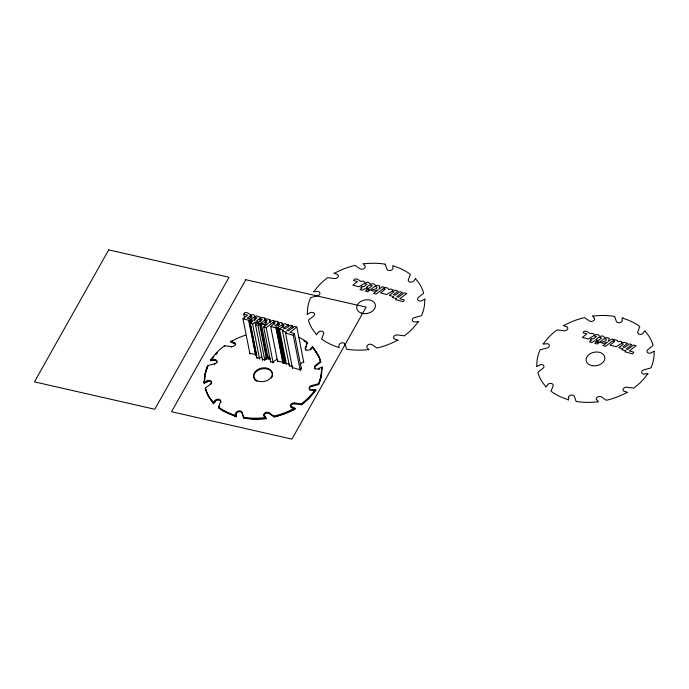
<?xml version="1.0" encoding="UTF-8"?>
<svg xmlns="http://www.w3.org/2000/svg" width="689" height="689" viewBox="0 0 689 689"><rect width="100%" height="100%" fill="white"/><g stroke="black" fill="none" stroke-linecap="round" stroke-linejoin="round"><path stroke-width="1.03" d="M283.188 327.43L282.447 323.305L280.492 322.538C277.607 324.597 279.079 320.729 275.876 321.272L273.921 321.858L274.334 323.959M260.812 321.126L259.951 317.026L256.739 315.924C254.284 318.034 255.214 314.072 252.424 314.727C250.098 316.096 248.479 311.643 244.784 312.617L243.794 314.175L244.629 318.387M291.258 407.604A3.083 2.222 -11.2 0 1 291.258 405.029A3.083 2.222 -11.2 0 1 294.548 403.849L301.412 404.719A59.185 42.718 -11.2 0 0 314.675 391.412L315.838 390.474L315.665 389.612L314.511 390.551A59.185 42.718 -11.2 0 1 301.239 403.866L294.384 402.987A3.083 2.222 -11.2 0 0 290.836 404.521A3.083 2.222 -11.2 0 0 291.8 407.216A0.999 0.723 -11.2 0 1 292.498 407.173L295.064 408.284L295.236 409.145L284.195 413.882L274.05 416.948L273.877 416.087L268.968 412.72A3.083 2.222 -11.2 0 0 265.076 412.814A3.083 2.222 -11.2 0 0 264.025 415.682A0.999 0.723 -11.2 0 1 264.61 415.898L266.083 418.748L253.991 419.033L243.751 418.085L241.942 412.255A3.083 2.222 -11.2 0 0 238.747 410.894A3.083 2.222 -11.2 0 0 235.957 413.159A0.999 0.723 -11.2 0 1 236.275 413.589L236.129 416.785L234.983 416.156L234.828 415.174A59.185 42.718 -11.2 0 1 218.525 406.992L220.583 401.756A3.083 2.222 -11.2 0 0 218.947 399.293A3.083 2.222 -11.2 0 0 215.166 400.361A0.999 0.723 -11.2 0 1 215.132 400.877L215.304 401.739L213.461 403.788L212.892 401.816A59.185 42.718 -11.2 0 1 205.365 388.131L210.576 384.031A3.083 2.222 -11.2 0 0 210.929 381.138A3.083 2.222 -11.2 0 0 207.165 380.716A0.999 0.723 -11.2 0 1 206.795 381.181L203.918 382.412L204.09 383.265L206.958 382.042A0.999 0.723 -11.2 0 0 207.337 381.577A3.083 2.222 -11.2 0 1 210.403 381.534A3.083 2.222 -11.2 0 1 211.618 383.506M234.983 416.156L234.828 415.174M236.129 416.785L236.275 413.589M204.934 376.228L204.555 381.103A59.185 42.718 -11.2 0 1 207.802 366.505L207.63 365.644L214.606 363.783A3.083 2.222 -11.2 0 0 216.863 361.225A3.083 2.222 -11.2 0 0 214.124 359.425A0.999 0.723 -11.2 0 1 213.504 359.727L210.369 359.787L210.533 360.648L213.676 360.58A1.128 0.81 -11.2 0 0 213.995 360.485L214.124 359.425M265.945 322.641L265.325 319.489L267.254 318.869L269.899 319.601L269.132 322.736L272.422 320.325L274.954 321.022L273.921 321.858M203.918 382.412L204.357 381.224A59.185 42.718 -11.2 0 1 207.63 365.644M204.09 383.265L204.202 381.284M310.205 390.344A3.083 2.222 -11.2 0 1 311.592 386.477L318.551 384.608A59.185 42.718 -11.2 0 0 321.789 369.071L322.056 367.022L319.179 368.253A0.999 0.723 -11.2 0 0 318.809 368.718L318.947 369.416M321.935 369.003L322.056 367.022M205.227 374.265L206.287 370.363M305.925 350.339A3.083 2.222 -11.2 0 1 305.468 348.505L307.337 342.407A59.185 42.718 -11.2 0 0 298.69 337.222M305.468 348.505L307.337 342.407M219.378 406.105L218.697 407.845L222.306 410.334L235.001 416.035A59.185 42.718 -11.2 0 1 218.697 407.845L218.525 406.992M206.666 369.399L207.802 366.505M265.325 319.489L264.903 318.189L262.035 317.405L260.184 317.965M300.249 370.596L293.256 335.285L294.401 333.536L290.009 332.331L296.804 327.094L303.797 362.405M301.222 367.995L300.077 369.735L292.377 367.59M212.78 358.289L213.866 356.868M315.08 369.02A3.083 2.222 -11.2 0 1 315.562 366.264L320.764 362.164A59.185 42.718 -11.2 0 0 313.159 348.427L312.591 346.446L310.756 348.505A0.999 0.723 -11.2 0 0 310.73 349.022L310.868 349.719M313.09 347.454L319.119 357.608M212.97 402.781L212.892 401.816M213.461 403.788L213.289 402.936L215.132 400.877M215.657 354.809L217.517 352.768M210.369 359.787L211.532 358.848A59.185 42.718 -11.2 0 1 224.614 345.706L231.478 346.567A3.083 2.222 -11.2 0 0 235.027 345.025A3.083 2.222 -11.2 0 0 234.045 342.338A0.999 0.723 -11.2 0 1 233.347 342.381L230.781 341.279L230.944 342.132L233.519 343.243A1.128 0.81 -11.2 0 0 233.847 343.268L234.217 343.2A3.083 2.222 -11.2 0 1 235.492 344.939M210.533 360.648L211.532 359.71L211.359 358.848M251.287 323.193L250.874 321.091L252.338 319.885L253.94 320.299L257.066 317.853L254.293 317.095L249.082 320.342L242.984 318.8L249.969 354.112M292.541 368.443L285.547 333.132L286.702 332.193L282.516 331.09L289.509 366.402M259.555 324.019L257.195 323.356L255.49 324.717L257.91 325.363L259.555 324.019L266.548 359.331M266.376 358.478L264.731 359.822L262.311 359.167M277.658 361.811L270.665 326.5L275.23 322.874L273.249 322.331L266.187 327.697L263.698 327.025L270.691 362.336M292.885 328.05L292.463 325.94L286.925 330.35L288.519 330.789L294.237 326.405L296.804 327.094M242.984 318.8L247.54 315.2L243.794 314.175M263.698 327.025L268.193 323.486L264.206 324.734L261.338 323.925L268.331 359.236L270.062 358.676M318.809 368.718A3.083 2.222 -11.2 0 1 315.045 368.296A3.083 2.222 -11.2 0 1 315.398 365.403L320.6 361.303A59.185 42.718 -11.2 0 0 312.995 347.566M286.443 364.3L279.458 328.989L284.101 325.38L282.128 324.829L276.789 328.093L270.665 326.5M282.516 331.09L283.704 330.169L279.458 328.989M300.223 364.171L303.625 361.553M261.338 323.925L266.522 322.237L267.022 320.531L264.895 320.006L260.106 323.606L257.755 322.934L262.32 319.265L259.632 318.542L256.446 320.988L258.039 321.384L256.506 322.607L254.982 322.176L252.613 323.89L250.073 323.184L257.066 358.495M276.935 359.176L273.008 362.147L270.519 361.484M288.691 326.853L288.269 324.752L283.567 328.274L285.367 328.765L289.966 325.242L292.463 325.94M268.521 356.859L266.927 358.056L265.36 357.608M250.073 323.184L252.346 321.487L250.874 321.091M250.253 315.881L247.205 318.137L248.884 318.602L251.95 316.363L250.253 315.881L250.667 317.991M277.865 323.597L274.851 325.819L276.556 326.285L279.579 324.088L277.865 323.597L278.278 325.699M261.803 356.626L259.434 358.34L256.902 357.634M285.306 361.983L283.248 362.535L277.486 360.95M321.617 368.21L321.108 376.857L318.551 384.608L318.387 383.756A59.185 42.718 -11.2 0 0 321.617 368.21L321.772 368.15M230.781 341.279L232.348 340.831A59.185 42.718 -11.2 0 1 245.585 335.19M230.944 342.132L232.382 341.632M273.877 416.087A59.185 42.718 -11.2 0 0 293.488 408.723L295.064 408.284M269.89 357.815L268.159 358.383L270.071 358.917M312.048 390.672L311.91 389.974A3.083 2.222 -11.2 0 1 309.172 388.183A3.083 2.222 -11.2 0 1 311.419 385.625L318.387 383.756M282.568 324.269L284.884 323.778L288.269 324.752M256.541 354.689L249.806 353.25M311.91 389.974A0.999 0.723 -11.2 0 1 312.522 389.681L315.665 389.612M313.745 390.517L315.838 390.474M265.911 417.896L264.352 417.715A59.185 42.718 -11.2 0 1 243.587 417.233M289.337 365.54L292.687 366.427M286.279 363.447L289.673 364.386M285.547 333.132L293.256 335.285M236.241 414.098L235.957 413.159M234.82 415.295L235.965 415.923M303.866 340.788L307.501 343.268A59.185 42.718 -11.2 0 0 306.631 342.622M263.939 415.829A3.083 2.222 -11.2 0 1 265.687 413.443A3.083 2.222 -11.2 0 1 269.141 413.572L274.05 416.948A59.185 42.718 -11.2 0 0 293.66 409.585L293.488 408.723M266.083 418.748L264.61 415.898M313.254 348.315L312.591 346.446M212.798 401.92L213.289 402.936M385.246 264.18L386.917 269.141A3.083 2.222 -11.2 0 0 390.12 270.493A3.083 2.222 -11.2 0 0 392.902 268.219L392.876 265.463L394.013 266.204A59.185 42.718 -11.2 0 1 410.403 274.368L408.37 279.605A3.083 2.222 -11.2 0 0 410.015 282.059A3.083 2.222 -11.2 0 0 413.796 280.983L415.656 278.408L416.061 279.527A59.185 42.718 -11.2 0 1 423.666 293.264L418.464 297.364A3.083 2.222 -11.2 0 0 418.111 300.258A3.083 2.222 -11.2 0 0 421.883 300.68L425.13 298.983L424.691 300.171A59.185 42.718 -11.2 0 1 421.453 315.708L414.485 317.577A3.083 2.222 -11.2 0 0 412.237 320.135A3.083 2.222 -11.2 0 0 414.976 321.935L418.74 321.574L417.577 322.512A59.185 42.718 -11.2 0 1 404.314 335.819L397.45 334.949A3.083 2.222 -11.2 0 0 393.901 336.482A3.083 2.222 -11.2 0 0 394.875 339.177L398.139 340.245L396.563 340.685A59.185 42.718 -11.2 0 1 376.952 348.048L372.043 344.672A3.083 2.222 -11.2 0 0 368.15 344.767A3.083 2.222 -11.2 0 0 367.091 347.635L368.985 349.848L367.418 349.667A59.185 42.718 -11.2 0 1 346.653 349.185L345.008 344.216A3.083 2.222 -11.2 0 0 341.822 342.855A3.083 2.222 -11.2 0 0 339.022 345.12L339.031 347.885L337.903 347.135A59.185 42.718 -11.2 0 1 321.599 338.945L323.658 333.709A3.083 2.222 -11.2 0 0 322.021 331.254A3.083 2.222 -11.2 0 0 318.232 332.322L316.363 334.888L315.967 333.769A59.185 42.718 -11.2 0 1 308.439 320.084L313.65 315.993A3.083 2.222 -11.2 0 0 314.003 313.099A3.083 2.222 -11.2 0 0 310.239 312.677L306.993 314.365L307.432 313.176A59.185 42.718 -11.2 0 1 310.705 297.605L317.672 295.745A3.083 2.222 -11.2 0 0 319.929 293.187A3.083 2.222 -11.2 0 0 317.198 291.387L313.435 291.748L314.597 290.801A59.185 42.718 -11.2 0 1 327.688 277.667L334.553 278.528A3.083 2.222 -11.2 0 0 338.101 276.987A3.083 2.222 -11.2 0 0 337.119 274.3L333.846 273.232L335.422 272.792A59.185 42.718 -11.2 0 1 355.068 265.377L359.985 268.744A3.083 2.222 -11.2 0 0 363.878 268.641A3.083 2.222 -11.2 0 0 364.929 265.773L363.034 263.568L364.593 263.741A59.185 42.718 -11.2 0 1 385.246 264.18M319.541 358.487L320.764 362.164L320.6 361.303M205.537 388.984L208.414 396.158L213.065 402.669A59.185 42.718 -11.2 0 1 205.537 388.984L205.365 388.131M241.942 412.255L243.751 418.085A59.185 42.718 -11.2 0 0 264.524 418.567M319.179 368.253L319.351 369.106M315.398 365.403L315.562 366.264M310.756 348.505L310.928 349.366A0.999 0.723 -11.2 0 0 310.851 349.659M314.675 390.551L314.839 391.404M314.511 390.551L314.675 391.412L308.793 398.44L301.412 404.719L301.239 403.866M312.522 389.681L312.694 390.534M311.419 385.625L311.592 386.477M294.401 333.536L301.481 369.321M282.154 323.012L282.576 325.122M282.128 324.829L282.542 326.93M294.384 402.987L294.548 403.849M278.382 322.831L278.795 324.941M277.986 321.849L278.683 325.217M278.485 327.533L285.479 362.845M278.158 327.706L285.143 363.017M277.641 327.921L284.635 363.232M293.626 408.784L293.798 409.645M277.314 328.016L284.307 363.327M292.498 407.173L292.67 408.034M276.789 328.093L283.782 363.404M276.427 328.085L283.42 363.396M291.8 407.216L291.938 407.914M275.944 327.981L282.938 363.292M273.249 322.331L273.662 324.441M269.899 319.601L270.527 322.753M265.015 318.24L265.429 320.342M264.903 318.189L265.317 320.29M264.895 320.006L265.523 323.158M266.187 327.697L273.18 363.008M264.206 324.734L264.628 326.844M259.632 318.542L260.261 321.703M260.106 323.606L267.091 358.917M257.91 325.363L264.903 360.674M254.861 316.44L255.464 319.687M254.293 317.095L254.913 320.247M254.982 322.176L262.578 360.502M252.613 323.89L259.607 359.202M250.675 315.106L251.046 317.465M251.476 319.308L251.89 321.418M268.968 412.72L269.141 413.572M250.236 320.075L250.865 323.227M249.719 320.239L256.713 355.55M249.297 320.325L256.282 355.627M249.082 320.342L256.075 355.653M248.651 320.342L255.645 355.645M264.025 415.682L264.163 416.371M264.352 417.715L264.593 418.679M234.045 342.338L234.217 343.2A0.999 0.723 -11.2 0 1 233.519 343.243L233.347 342.381M232.21 340.771L232.512 341.632M231.478 346.567L231.616 347.265M224.614 345.706L224.786 346.567M214.606 363.783L214.744 364.481M213.504 359.727L213.676 360.58A0.999 0.723 -11.2 0 0 214.296 360.287A3.083 2.222 -11.2 0 1 216.94 362.845M220.583 401.756L220.756 402.609A3.083 2.222 -11.2 0 0 219.119 400.154A3.083 2.222 -11.2 0 0 215.33 401.222A0.999 0.723 -11.2 0 1 215.304 401.739M211.532 358.848L211.678 359.598M215.166 400.361L215.33 401.222M210.576 384.031L210.713 384.729M207.165 380.716L207.337 381.577M206.795 381.181L206.958 382.042M204.357 381.224L204.495 381.913M236.448 414.442A0.999 0.723 -11.2 0 0 236.12 414.02A3.083 2.222 -11.2 0 1 238.919 411.755A3.083 2.222 -11.2 0 1 242.106 413.116M310.73 349.022A3.083 2.222 -11.2 0 1 306.941 350.098A3.083 2.222 -11.2 0 1 305.296 347.644M257.04 381.405A9.474 6.838 -11.2 0 1 255.619 372.189A9.474 6.838 -11.2 0 1 268.202 369.313A9.474 6.838 -11.2 0 1 271.414 378.115M392.497 290.327L394.78 290.19L398.164 291.163L393.462 294.685L395.262 295.176L399.861 291.654L402.359 292.351L396.821 296.761L398.414 297.2L404.133 292.816L406.699 293.505L399.896 298.742L404.288 299.948L403.151 301.696L395.443 299.543L396.597 298.604L392.411 297.502L393.6 296.58L389.345 295.4L393.996 291.791L392.015 291.24L386.684 294.504L380.561 292.911L385.125 289.277L383.144 288.743L376.073 294.108L373.593 293.436L378.08 289.897L374.101 291.146L371.233 290.336L376.418 288.648L376.909 286.943L374.79 286.417L369.993 290.017L367.642 289.346L372.215 285.677L369.528 284.953L366.341 287.399L367.926 287.795L366.402 289.018L364.869 288.588L362.509 290.302L359.968 289.595L362.233 287.899L360.76 287.502L362.233 286.297L363.835 286.71L366.961 284.264L364.18 283.506L358.978 286.753L352.871 285.212L357.436 281.612L353.69 280.587L354.68 279.028C358.375 278.055 359.994 282.507 362.311 281.138C365.11 280.483 364.18 284.445 366.634 282.335C369.778 281.345 369.648 285.599 371.931 283.816C375.427 282.809 374.713 287.304 377.15 285.28L379.794 286.013L379.028 289.147L382.309 286.736L384.85 287.434L383.816 288.26L385.762 287.683C388.975 287.141 387.494 291.008 390.379 288.949L392.05 289.423L392.497 290.327M621.926 342.554L624.2 342.424L627.584 343.389L622.882 346.92L624.682 347.411L629.281 343.88L631.779 344.586L626.241 348.996L627.834 349.426L633.561 345.051L636.119 345.74L629.324 350.977L633.716 352.182L632.571 353.931L624.863 351.778L626.017 350.83L621.831 349.736L623.02 348.806L618.774 347.635L623.416 344.026L621.444 343.466L616.104 346.739L609.98 345.146L614.545 341.511L612.564 340.977L605.502 346.343L603.013 345.671L607.509 342.123L603.521 343.38L600.653 342.571L605.838 340.883L606.337 339.169L604.21 338.643L599.421 342.252L597.07 341.572L601.635 337.903L598.948 337.188L595.761 339.625L597.354 340.03L595.821 341.253L594.297 340.822L591.929 342.536L589.396 341.822L591.662 340.133L590.189 339.737L591.653 338.532L593.263 338.945L596.39 336.499L593.608 335.732L588.397 338.988L582.3 337.446L586.856 333.838L583.109 332.813L584.1 331.254C587.795 330.289 589.414 334.742 591.739 333.373C594.443 332.718 593.617 336.542 596.054 334.561C599.197 333.579 599.068 337.825 601.351 336.051C604.847 335.035 604.132 339.531 606.57 337.515L609.214 338.239L608.447 341.382L611.737 338.971L614.269 339.66L613.236 340.495L615.191 339.918C618.395 339.376 616.922 343.243 619.807 341.184L621.469 341.658L621.926 342.554M623.45 318.318L623.442 318.439A59.185 42.718 -11.2 0 1 639.831 326.595L637.79 331.831A3.083 2.222 -11.2 0 0 639.435 334.286A3.083 2.222 -11.2 0 0 643.225 333.218A0.999 0.723 -11.2 0 1 643.25 332.701L645.085 330.642L645.49 331.753A59.185 42.718 -11.2 0 1 653.094 345.49L647.893 349.599A3.083 2.222 -11.2 0 0 647.539 352.492A3.083 2.222 -11.2 0 0 651.303 352.906A0.999 0.723 -11.2 0 1 651.673 352.441L654.55 351.209L654.111 352.406A59.185 42.718 -11.2 0 1 650.881 367.943L643.914 369.812A3.083 2.222 -11.2 0 0 641.666 372.37A3.083 2.222 -11.2 0 0 644.404 374.161A0.999 0.723 -11.2 0 1 645.016 373.869L648.16 373.8L647.005 374.747A59.185 42.718 -11.2 0 1 633.734 388.053L626.878 387.184A3.083 2.222 -11.2 0 0 623.321 388.717A3.083 2.222 -11.2 0 0 624.294 391.404A0.999 0.723 -11.2 0 1 624.992 391.361L627.558 392.48L625.982 392.919A59.185 42.718 -11.2 0 1 606.372 400.283L601.463 396.907A3.083 2.222 -11.2 0 0 597.57 397.002A3.083 2.222 -11.2 0 0 596.519 399.87A0.999 0.723 -11.2 0 1 597.105 400.085L598.405 402.083L596.846 401.902A59.185 42.718 -11.2 0 1 576.082 401.42L574.437 396.451A3.083 2.222 -11.2 0 0 571.241 395.081A3.083 2.222 -11.2 0 0 568.451 397.355A0.999 0.723 -11.2 0 1 568.769 397.777L568.459 400.111L567.323 399.362A59.185 42.718 -11.2 0 1 551.019 391.18L553.078 385.943A3.083 2.222 -11.2 0 0 551.441 383.489A3.083 2.222 -11.2 0 0 547.652 384.548A0.999 0.723 -11.2 0 1 547.626 385.065L545.783 387.123L545.387 386.004A59.185 42.718 -11.2 0 1 537.859 372.318L543.07 368.219A3.083 2.222 -11.2 0 0 543.423 365.325A3.083 2.222 -11.2 0 0 539.659 364.903A0.999 0.723 -11.2 0 1 539.289 365.377L536.412 366.6L536.852 365.411A59.185 42.718 -11.2 0 1 540.124 349.831L547.1 347.971A3.083 2.222 -11.2 0 0 549.357 345.422A3.083 2.222 -11.2 0 0 546.618 343.622A0.999 0.723 -11.2 0 1 545.998 343.914L542.863 343.975L544.026 343.036A59.185 42.718 -11.2 0 1 557.108 329.902L563.972 330.754A3.083 2.222 -11.2 0 0 567.521 329.221A3.083 2.222 -11.2 0 0 566.539 326.526A0.999 0.723 -11.2 0 1 565.841 326.569L563.275 325.466L564.842 325.019A59.185 42.718 -11.2 0 1 584.487 317.612L589.414 320.979A3.083 2.222 -11.2 0 0 593.307 320.876A3.083 2.222 -11.2 0 0 594.349 318.008A0.999 0.723 -11.2 0 1 593.763 317.784L592.454 315.795L594.021 315.975A59.185 42.718 -11.2 0 1 614.674 316.415L616.345 321.375A3.083 2.222 -11.2 0 0 619.54 322.728A3.083 2.222 -11.2 0 0 622.331 320.454A0.999 0.723 -11.2 0 1 622.003 320.032L622.305 317.689L623.45 318.318M108.69 249.874L34.45 381.87L154.801 409.275L229.041 277.271L108.69 249.874M245.792 279.725L171.552 411.729L291.903 439.126L366.143 307.13L245.792 279.725M369.45 290.431L367.797 291.774L365.385 291.128L367.091 289.768L369.45 290.431M598.87 342.666L597.225 344.009L594.805 343.355L596.51 341.994L598.87 342.666M591.834 365.626A9.474 6.838 -11.2 0 0 604.796 357.212A9.474 6.838 -11.2 0 0 589.818 353.957A9.474 6.838 -11.2 0 0 591.834 365.626M361.57 313.176A9.474 6.838 -11.2 0 0 375.445 305.658A9.474 6.838 -11.2 0 0 361.174 301.265A9.474 6.838 -11.2 0 0 361.57 313.176M259.34 381.439A9.474 6.838 -11.2 0 0 272.301 373.016A9.474 6.838 -11.2 0 0 257.324 369.769A9.474 6.838 -11.2 0 0 259.34 381.439"/></g></svg>
